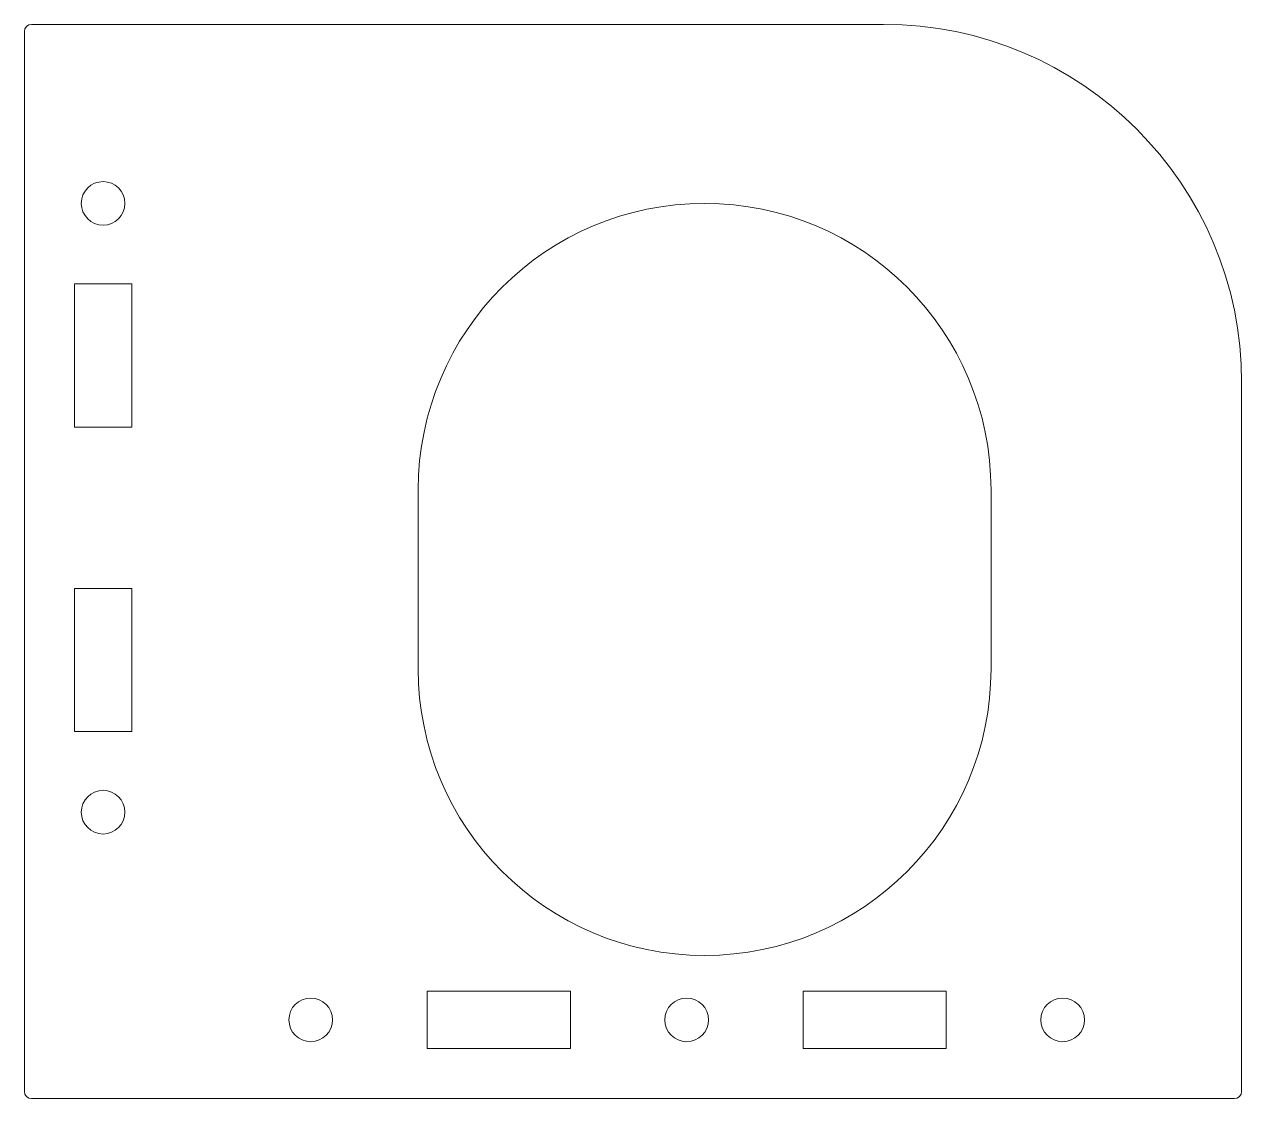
# Model space of a CAD drawing. Header units: millimetres. Extents: x -15 to 155, y -15 to 135.
import ezdxf

# ---------------------------------------------------------------- set-up
doc = ezdxf.new("R2010")
doc.units = ezdxf.units.MM
doc.layers.add('1', color=7, linetype='CONTINUOUS', true_color=0xffffff)

msp = doc.modelspace()

# ---------------------------------------------------------------- linework, layer by layer
at = {"layer": '1', "color": 163, "linetype": 'CONTINUOUS', "lineweight": 18}
for p, q in [((105, 135), (-14, 135)), ((-15, 134), (-15, -14)), ((-8, 78.75), (-8, 98.75)), ((-8, 98.75), (0, 98.75)), ((0, 98.75), (0, 78.75)), ((155, -14), (155, 85)), ((0, 78.75), (-8, 78.75)), ((40, 45), (40, 70)), ((120, 70), (120, 45)), ((-8, 36.25), (-8, 56.25)), ((-8, 56.25), (0, 56.25)), ((0, 56.25), (0, 36.25)), ((0, 36.25), (-8, 36.25)), ((41.25, 0), (61.25, 0)), ((41.25, -8), (41.25, 0)), ((61.25, 0), (61.25, -8)), ((93.75, 0), (113.75, 0)), ((93.75, -8), (93.75, 0)), ((113.75, 0), (113.75, -8)), ((61.25, -8), (41.25, -8)), ((113.75, -8), (93.75, -8)), ((-14, -15), (154, -15))]:
    msp.add_line(p, q, dxfattribs=at)
for centre in [(-4, 110), (-4, 25), (25, -4), (77.5, -4), (130, -4)]:
    msp.add_circle(centre, 3.05, dxfattribs=at)
for centre, radius, start, end in [((-14, 134), 1, 90, 180), ((105, 85), 50, 0, 90), ((-14, -14), 1, 180, 270), ((154, -14), 1, 270, 0)]:
    msp.add_arc(centre, radius, start, end, dxfattribs=at)
at = {"layer": '1', "color": 163, "linetype": 'CONTINUOUS', "lineweight": 18, "extrusion": (0, 0, -1)}
for centre, start, end in [((-80, 70), 0, 180), ((-80, 45), 180, 0)]:
    msp.add_arc(centre, 40, start, end, dxfattribs=at)

doc.saveas('drawing.dxf')
